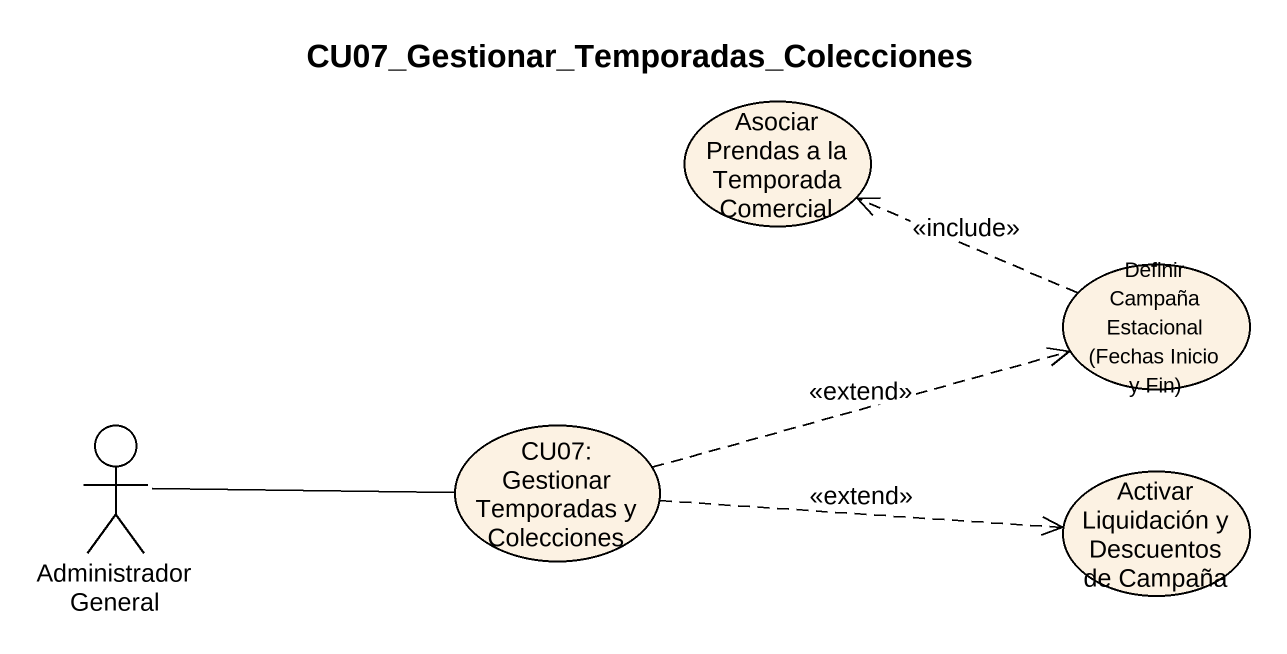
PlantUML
@startuml
title CU07_Gestionar_Temporadas_Colecciones
usecase "Asociar Prendas a la Temporada Comercial" as Asociar_Prendas_a_la
usecase "Definir Campaña Estacional (Fechas Inicio y Fin)" as Definir_Campaña_Estacional
actor "Administrador General" as Administrador_General
usecase "CU07: Gestionar Temporadas y Colecciones" as CU07_Gestionar_Temporadas_y
usecase "Activar Liquidación y Descuentos de Campaña" as Activar_Liquidación_y
Definir_Campaña_Estacional .left.> Asociar_Prendas_a_la : <<include>>
Administrador_General -right- CU07_Gestionar_Temporadas_y
CU07_Gestionar_Temporadas_y .right.> Definir_Campaña_Estacional : <<extend>>
CU07_Gestionar_Temporadas_y .right.> Activar_Liquidación_y : <<extend>>
@enduml
